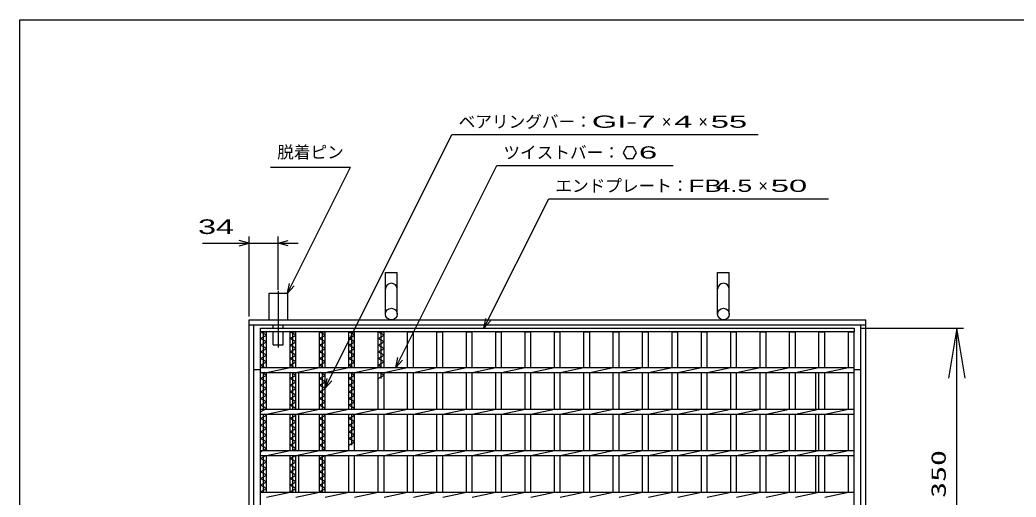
# Model space of a CAD drawing. Units: millimetres, scale not verified. Extents: x -1456 to 1389, y -1026 to 839.
# Drawn here: x -1379 to -182, y 266 to 839 of the extents above; entities that cross this region are included whole.
import ezdxf
from ezdxf.enums import TextEntityAlignment as Align

# ---------------------------------------------------------------- set-up
doc = ezdxf.new("R2010")
doc.units = ezdxf.units.MM
doc.header["$LTSCALE"] = 8
doc.linetypes.add('LONG_DASHED_DOTTED', pattern=[15.25, 12, -1.5, 0.25, -1.5])
for name, color, linetype, lineweight in [('0_2', 150, 'Continuous', 25), ('16', 3, 'Continuous', 25), ('19', 6, 'Continuous', 25), ('22', 4, 'Continuous', 25)]:
    doc.layers.add(name, color=color, linetype=linetype, lineweight=lineweight)
doc.styles.add('ベクトル', font='')
doc.styles.add('ＭＳ ゴシック', font='')
doc.styles.get('ベクトル').set_extended_font_data('ベクトル')
doc.styles.get('ＭＳ ゴシック').set_extended_font_data('MS Gothic')

# ---------------------------------------------------------------- blocks, each defined once
blk = doc.blocks.new('open_arrow')
at = {"color": 0, "linetype": 'Continuous', "lineweight": -2}
blk.add_lwpolyline([(7.5, 1.25), (0, 0), (7.5, -1.25)], dxfattribs=at)

msp = doc.modelspace()

# ---------------------------------------------------------------- linework, layer by layer
at = {"layer": '0_2'}
for p, q in [((-1379.2, -921.2), (-1379.2, 838.8)), ((-1379.2, 838.8), (1388.8, 838.8))]:
    msp.add_line(p, q, dxfattribs=at)
at = {"layer": '16'}
for p, q in [((-1090, 468.5), (-377, 468.5)), ((-1090, 464), (-1090, 468.5)), ((-377, 468.5), (-377, 464)), ((-377, 464), (-1090, 464)), ((-1090, -227), (-1090, 464)), ((-1090, 464), (-1083, 464)), ((-1083, 460), (-1090, 464)), ((-1090, 456), (-1083, 460)), ((-1083, 452), (-1090, 456)), ((-1086.5, 421.5), (-1086.5, 464)), ((-1083, 421.5), (-1083, 464)), ((-1054.7, 421.5), (-1054.7, 464)), ((-1054.7, 464), (-1047.7, 464)), ((-1047.7, 460), (-1054.7, 464)), ((-1054.7, 456), (-1047.7, 460)), ((-1047.7, 452), (-1054.7, 456)), ((-1051.2, 421.5), (-1051.2, 464)), ((-1047.7, 421.5), (-1047.7, 464)), ((-1019.4, 421.5), (-1019.4, 464)), ((-1019.4, 464), (-1012.4, 464)), ((-1012.4, 460), (-1019.4, 464)), ((-1019.4, 456), (-1012.4, 460)), ((-1012.4, 452), (-1019.4, 456)), ((-1015.9, 421.5), (-1015.9, 464)), ((-1012.4, 421.5), (-1012.4, 464)), ((-984.1, 421.5), (-984.1, 464)), ((-984.1, 464), (-977.1, 464)), ((-977.1, 460), (-984.1, 464)), ((-984.1, 456), (-977.1, 460)), ((-977.1, 452), (-984.1, 456)), ((-980.6, 421.5), (-980.6, 464)), ((-977.1, 421.5), (-977.1, 464)), ((-948.8, 421.5), (-948.8, 464)), ((-948.8, 464), (-941.8, 464)), ((-941.8, 460), (-948.8, 464)), ((-948.8, 456), (-941.8, 460)), ((-941.8, 452), (-948.8, 456)), ((-945.3, 421.5), (-945.3, 464)), ((-941.8, 421.5), (-941.8, 464)), ((-913.5, 421.5), (-913.5, 464)), ((-913.5, 464), (-906.5, 464)), ((-906.5, 421.5), (-906.5, 464)), ((-878.2, 421.5), (-878.2, 464)), ((-878.2, 464), (-871.2, 464)), ((-871.2, 421.5), (-871.2, 464)), ((-842.9, 421.5), (-842.9, 464)), ((-842.9, 464), (-835.9, 464)), ((-835.9, 421.5), (-835.9, 464)), ((-807.6, 421.5), (-807.6, 464)), ((-807.6, 464), (-800.6, 464)), ((-800.6, 421.5), (-800.6, 464)), ((-772.3, 421.5), (-772.3, 464)), ((-772.3, 464), (-765.3, 464)), ((-765.3, 421.5), (-765.3, 464)), ((-737, 421.5), (-737, 464)), ((-737, 464), (-730, 464)), ((-730, 421.5), (-730, 464)), ((-701.7, 421.5), (-701.7, 464)), ((-701.7, 464), (-694.7, 464)), ((-694.7, 421.5), (-694.7, 464)), ((-666.4, 421.5), (-666.4, 464)), ((-666.4, 464), (-659.4, 464)), ((-659.4, 421.5), (-659.4, 464)), ((-631.1, 421.5), (-631.1, 464)), ((-631.1, 464), (-624.1, 464)), ((-624.1, 421.5), (-624.1, 464)), ((-595.8, 421.5), (-595.8, 464)), ((-595.8, 464), (-588.8, 464)), ((-588.8, 421.5), (-588.8, 464)), ((-560.5, 421.5), (-560.5, 464)), ((-560.5, 464), (-553.5, 464)), ((-553.5, 421.5), (-553.5, 464)), ((-525.2, 421.5), (-525.2, 464)), ((-525.2, 464), (-518.2, 464)), ((-518.2, 421.5), (-518.2, 464)), ((-489.9, 421.5), (-489.9, 464)), ((-489.9, 464), (-482.9, 464)), ((-482.9, 421.5), (-482.9, 464)), ((-454.6, 421.5), (-454.6, 464)), ((-454.6, 464), (-447.6, 464)), ((-447.6, 421.5), (-447.6, 464)), ((-419.3, 421.5), (-419.3, 464)), ((-419.3, 464), (-412.3, 464)), ((-412.3, 421.5), (-412.3, 464)), ((-384, 421.5), (-384, 464)), ((-384, 464), (-377, 464)), ((-377, -227), (-377, 464)), ((-1090, 448), (-1083, 452)), ((-1083, 444), (-1090, 448)), ((-1090, 440), (-1083, 444)), ((-1054.7, 448), (-1047.7, 452)), ((-1047.7, 444), (-1054.7, 448)), ((-1054.7, 440), (-1047.7, 444)), ((-1019.4, 448), (-1012.4, 452)), ((-1012.4, 444), (-1019.4, 448)), ((-1019.4, 440), (-1012.4, 444)), ((-984.1, 448), (-977.1, 452)), ((-977.1, 444), (-984.1, 448)), ((-984.1, 440), (-977.1, 444)), ((-948.8, 448), (-941.8, 452)), ((-941.8, 444), (-948.8, 448)), ((-948.8, 440), (-941.8, 444)), ((-1083, 436), (-1090, 440)), ((-1090, 432), (-1083, 436)), ((-1083, 428), (-1090, 432)), ((-1047.7, 436), (-1054.7, 440)), ((-1054.7, 432), (-1047.7, 436)), ((-1047.7, 428), (-1054.7, 432)), ((-1012.4, 436), (-1019.4, 440)), ((-1019.4, 432), (-1012.4, 436)), ((-1012.4, 428), (-1019.4, 432)), ((-977.1, 436), (-984.1, 440)), ((-984.1, 432), (-977.1, 436)), ((-977.1, 428), (-984.1, 432)), ((-941.8, 436), (-948.8, 440)), ((-948.8, 432), (-941.8, 436)), ((-941.8, 428), (-948.8, 432)), ((-1090, 424), (-1083, 428)), ((-1085.625, 421.5), (-1090, 424)), ((-1090, 421.5), (-377, 421.5)), ((-1090, 415.5), (-1090, 421.5)), ((-1083, 415.5), (-1054.7, 421.5)), ((-1054.7, 424), (-1047.7, 428)), ((-1050.325, 421.5), (-1054.7, 424)), ((-1047.7, 415.5), (-1019.4, 421.5)), ((-1019.4, 424), (-1012.4, 428)), ((-1015.025, 421.5), (-1019.4, 424)), ((-1012.4, 415.5), (-984.1, 421.5)), ((-984.1, 424), (-977.1, 428)), ((-979.725, 421.5), (-984.1, 424)), ((-977.1, 415.5), (-948.8, 421.5)), ((-948.8, 424), (-941.8, 428)), ((-944.425, 421.5), (-948.8, 424)), ((-941.8, 415.5), (-913.5, 421.5)), ((-906.5, 415.5), (-878.2, 421.5)), ((-871.2, 415.5), (-842.9, 421.5)), ((-835.9, 415.5), (-807.6, 421.5)), ((-800.6, 415.5), (-772.3, 421.5)), ((-765.3, 415.5), (-737, 421.5)), ((-730, 415.5), (-701.7, 421.5)), ((-694.7, 415.5), (-666.4, 421.5)), ((-659.4, 415.5), (-631.1, 421.5)), ((-624.1, 415.5), (-595.8, 421.5)), ((-588.8, 415.5), (-560.5, 421.5)), ((-553.5, 415.5), (-525.2, 421.5)), ((-518.2, 415.5), (-489.9, 421.5)), ((-482.9, 415.5), (-454.6, 421.5)), ((-447.6, 415.5), (-419.3, 421.5)), ((-412.3, 415.5), (-384, 421.5)), ((-377, 415.5), (-377, 421.5)), ((-1090, 415.5), (-377, 415.5)), ((-1090, 408), (-1083, 412)), ((-1083, 404), (-1090, 408)), ((-1083, 412), (-1089.125, 415.5)), ((-1086.5, 371.5), (-1086.5, 415.5)), ((-1083, 371.5), (-1083, 415.5)), ((-1054.7, 371.5), (-1054.7, 415.5)), ((-1054.7, 408), (-1047.7, 412)), ((-1047.7, 404), (-1054.7, 408)), ((-1047.7, 412), (-1053.825, 415.5)), ((-1051.2, 371.5), (-1051.2, 415.5)), ((-1047.7, 371.5), (-1047.7, 415.5)), ((-1019.4, 371.5), (-1019.4, 415.5)), ((-1019.4, 408), (-1012.4, 412)), ((-1012.4, 404), (-1019.4, 408)), ((-1012.4, 412), (-1018.525, 415.5)), ((-1015.9, 371.5), (-1015.9, 415.5)), ((-1012.4, 371.5), (-1012.4, 415.5)), ((-984.1, 371.5), (-984.1, 415.5)), ((-984.1, 408), (-977.1, 412)), ((-977.1, 404), (-984.1, 408)), ((-977.1, 412), (-983.225, 415.5)), ((-980.6, 371.5), (-980.6, 415.5)), ((-977.1, 371.5), (-977.1, 415.5)), ((-948.8, 371.5), (-948.8, 415.5)), ((-948.8, 408), (-941.8, 412)), ((-941.8, 412), (-947.925, 415.5)), ((-945.3, 408), (-945.3, 415.5)), ((-941.8, 371.5), (-941.8, 415.5)), ((-913.5, 371.5), (-913.5, 415.5)), ((-906.5, 371.5), (-906.5, 415.5)), ((-878.2, 371.5), (-878.2, 415.5)), ((-871.2, 371.5), (-871.2, 415.5)), ((-842.9, 371.5), (-842.9, 415.5)), ((-835.9, 371.5), (-835.9, 415.5)), ((-807.6, 371.5), (-807.6, 415.5)), ((-800.6, 371.5), (-800.6, 415.5)), ((-772.3, 371.5), (-772.3, 415.5)), ((-765.3, 371.5), (-765.3, 415.5)), ((-737, 371.5), (-737, 415.5)), ((-730, 371.5), (-730, 415.5)), ((-701.7, 371.5), (-701.7, 415.5)), ((-694.7, 371.5), (-694.7, 415.5)), ((-666.4, 371.5), (-666.4, 415.5)), ((-659.4, 371.5), (-659.4, 415.5)), ((-631.1, 371.5), (-631.1, 415.5)), ((-624.1, 371.5), (-624.1, 415.5)), ((-595.8, 371.5), (-595.8, 415.5)), ((-588.8, 371.5), (-588.8, 415.5)), ((-560.5, 371.5), (-560.5, 415.5)), ((-553.5, 371.5), (-553.5, 415.5)), ((-525.2, 371.5), (-525.2, 415.5)), ((-518.2, 371.5), (-518.2, 415.5)), ((-489.9, 371.5), (-489.9, 415.5)), ((-482.9, 371.5), (-482.9, 415.5)), ((-454.6, 371.5), (-454.6, 415.5)), ((-447.6, 371.5), (-447.6, 415.5)), ((-419.3, 371.5), (-419.3, 415.5)), ((-412.3, 371.5), (-412.3, 415.5)), ((-384, 371.5), (-384, 415.5)), ((-1090, 400), (-1083, 404)), ((-1083, 396), (-1090, 400)), ((-1090, 392), (-1083, 396)), ((-1054.7, 400), (-1047.7, 404)), ((-1047.7, 396), (-1054.7, 400)), ((-1054.7, 392), (-1047.7, 396)), ((-1019.4, 400), (-1012.4, 404)), ((-1012.4, 396), (-1019.4, 400)), ((-1019.4, 392), (-1012.4, 396)), ((-984.1, 400), (-977.1, 404)), ((-977.1, 396), (-984.1, 400)), ((-984.1, 392), (-977.1, 396)), ((-1083, 388), (-1090, 392)), ((-1090, 384), (-1083, 388)), ((-1083, 380), (-1090, 384)), ((-1047.7, 388), (-1054.7, 392)), ((-1054.7, 384), (-1047.7, 388)), ((-1047.7, 380), (-1054.7, 384)), ((-1012.4, 388), (-1019.4, 392)), ((-1019.4, 384), (-1012.4, 388)), ((-1012.4, 380), (-1019.4, 384)), ((-977.1, 388), (-984.1, 392)), ((-984.1, 384), (-977.1, 388)), ((-977.1, 380), (-984.1, 384)), ((-1090, 376), (-1083, 380)), ((-1083, 372), (-1090, 376)), ((-1090, 368), (-1083, 372)), ((-1090, 371.5), (-377, 371.5)), ((-1090, 365.5), (-1090, 371.5)), ((-1083, 365.5), (-1054.7, 371.5)), ((-1054.7, 376), (-1047.7, 380)), ((-1047.7, 372), (-1054.7, 376)), ((-1048.575, 371.5), (-1047.7, 372)), ((-1047.7, 365.5), (-1019.4, 371.5)), ((-1019.4, 376), (-1012.4, 380)), ((-1012.4, 372), (-1019.4, 376)), ((-1013.275, 371.5), (-1012.4, 372)), ((-1012.4, 365.5), (-984.1, 371.5)), ((-984.1, 376), (-977.1, 380)), ((-977.1, 372), (-984.1, 376)), ((-977.975, 371.5), (-977.1, 372)), ((-977.1, 365.5), (-948.8, 371.5)), ((-941.8, 365.5), (-913.5, 371.5)), ((-906.5, 365.5), (-878.2, 371.5)), ((-871.2, 365.5), (-842.9, 371.5)), ((-835.9, 365.5), (-807.6, 371.5)), ((-800.6, 365.5), (-772.3, 371.5)), ((-765.3, 365.5), (-737, 371.5)), ((-730, 365.5), (-701.7, 371.5)), ((-694.7, 365.5), (-666.4, 371.5)), ((-659.4, 365.5), (-631.1, 371.5)), ((-624.1, 365.5), (-595.8, 371.5)), ((-588.8, 365.5), (-560.5, 371.5)), ((-553.5, 365.5), (-525.2, 371.5)), ((-518.2, 365.5), (-489.9, 371.5)), ((-482.9, 365.5), (-454.6, 371.5)), ((-447.6, 365.5), (-419.3, 371.5)), ((-412.3, 365.5), (-384, 371.5)), ((-377, 365.5), (-377, 371.5)), ((-1090, 365.5), (-377, 365.5)), ((-1090, 360), (-1083, 364)), ((-1083, 356), (-1090, 360)), ((-1086.5, 321.5), (-1086.5, 365.5)), ((-1083, 364), (-1085.625, 365.5)), ((-1083, 321.5), (-1083, 365.5)), ((-1054.7, 321.5), (-1054.7, 365.5)), ((-1054.7, 360), (-1047.7, 364)), ((-1047.7, 356), (-1054.7, 360)), ((-1051.2, 321.5), (-1051.2, 365.5)), ((-1047.7, 364), (-1050.325, 365.5)), ((-1047.7, 321.5), (-1047.7, 365.5)), ((-1019.4, 321.5), (-1019.4, 365.5)), ((-1019.4, 360), (-1012.4, 364)), ((-1012.4, 356), (-1019.4, 360)), ((-1015.9, 321.5), (-1015.9, 365.5)), ((-1012.4, 364), (-1015.025, 365.5)), ((-1012.4, 321.5), (-1012.4, 365.5)), ((-984.1, 321.5), (-984.1, 365.5)), ((-984.1, 360), (-977.1, 364)), ((-977.1, 356), (-984.1, 360)), ((-980.6, 328), (-980.6, 365.5)), ((-977.1, 364), (-979.725, 365.5)), ((-977.1, 321.5), (-977.1, 365.5)), ((-948.8, 321.5), (-948.8, 365.5)), ((-941.8, 321.5), (-941.8, 365.5)), ((-913.5, 321.5), (-913.5, 365.5)), ((-906.5, 321.5), (-906.5, 365.5)), ((-878.2, 321.5), (-878.2, 365.5)), ((-871.2, 321.5), (-871.2, 365.5)), ((-842.9, 321.5), (-842.9, 365.5)), ((-835.9, 321.5), (-835.9, 365.5)), ((-807.6, 321.5), (-807.6, 365.5)), ((-800.6, 321.5), (-800.6, 365.5)), ((-772.3, 321.5), (-772.3, 365.5)), ((-765.3, 321.5), (-765.3, 365.5)), ((-737, 321.5), (-737, 365.5)), ((-730, 321.5), (-730, 365.5)), ((-701.7, 321.5), (-701.7, 365.5)), ((-694.7, 321.5), (-694.7, 365.5)), ((-666.4, 321.5), (-666.4, 365.5)), ((-659.4, 321.5), (-659.4, 365.5)), ((-631.1, 321.5), (-631.1, 365.5)), ((-624.1, 321.5), (-624.1, 365.5)), ((-595.8, 321.5), (-595.8, 365.5)), ((-588.8, 321.5), (-588.8, 365.5)), ((-560.5, 321.5), (-560.5, 365.5)), ((-553.5, 321.5), (-553.5, 365.5)), ((-525.2, 321.5), (-525.2, 365.5)), ((-518.2, 321.5), (-518.2, 365.5)), ((-489.9, 321.5), (-489.9, 365.5)), ((-482.9, 321.5), (-482.9, 365.5)), ((-454.6, 321.5), (-454.6, 365.5)), ((-447.6, 321.5), (-447.6, 365.5)), ((-419.3, 321.5), (-419.3, 365.5)), ((-412.3, 321.5), (-412.3, 365.5)), ((-384, 321.5), (-384, 365.5)), ((-1090, 352), (-1083, 356)), ((-1083, 348), (-1090, 352)), ((-1090, 344), (-1083, 348)), ((-1054.7, 352), (-1047.7, 356)), ((-1047.7, 348), (-1054.7, 352)), ((-1054.7, 344), (-1047.7, 348)), ((-1019.4, 352), (-1012.4, 356)), ((-1012.4, 348), (-1019.4, 352)), ((-1019.4, 344), (-1012.4, 348)), ((-984.1, 352), (-977.1, 356)), ((-977.1, 348), (-984.1, 352)), ((-984.1, 344), (-977.1, 348)), ((-1083, 340), (-1090, 344)), ((-1090, 336), (-1083, 340)), ((-1083, 332), (-1090, 336)), ((-1047.7, 340), (-1054.7, 344)), ((-1054.7, 336), (-1047.7, 340)), ((-1047.7, 332), (-1054.7, 336)), ((-1012.4, 340), (-1019.4, 344)), ((-1019.4, 336), (-1012.4, 340)), ((-1012.4, 332), (-1019.4, 336)), ((-977.1, 340), (-984.1, 344)), ((-984.1, 336), (-977.1, 340)), ((-977.1, 332), (-984.1, 336)), ((-1090, 328), (-1083, 332)), ((-1083, 324), (-1090, 328)), ((-1090, 320), (-1083, 324)), ((-1054.7, 328), (-1047.7, 332)), ((-1047.7, 324), (-1054.7, 328)), ((-1052.075, 321.5), (-1047.7, 324)), ((-1019.4, 328), (-1012.4, 332)), ((-1012.4, 324), (-1019.4, 328)), ((-1016.775, 321.5), (-1012.4, 324)), ((-984.1, 328), (-977.1, 332)), ((-1090, 321.5), (-377, 321.5)), ((-1090, 315.5), (-1090, 321.5)), ((-1090, 315.5), (-377, 315.5)), ((-1090, 312), (-1083.875, 315.5)), ((-1083, 308), (-1090, 312)), ((-1086.5, 271.5), (-1086.5, 315.5)), ((-1083, 315.5), (-1054.7, 321.5)), ((-1083, 271.5), (-1083, 315.5)), ((-1054.7, 271.5), (-1054.7, 315.5)), ((-1054.7, 312), (-1048.575, 315.5)), ((-1047.7, 308), (-1054.7, 312)), ((-1051.2, 271.5), (-1051.2, 315.5)), ((-1047.7, 315.5), (-1019.4, 321.5)), ((-1047.7, 271.5), (-1047.7, 315.5)), ((-1019.4, 271.5), (-1019.4, 315.5)), ((-1019.4, 312), (-1013.275, 315.5)), ((-1012.4, 308), (-1019.4, 312)), ((-1015.9, 271.5), (-1015.9, 315.5)), ((-1012.4, 315.5), (-984.1, 321.5)), ((-1012.4, 271.5), (-1012.4, 315.5)), ((-984.1, 271.5), (-984.1, 315.5)), ((-977.1, 315.5), (-948.8, 321.5)), ((-977.1, 271.5), (-977.1, 315.5)), ((-948.8, 271.5), (-948.8, 315.5)), ((-941.8, 315.5), (-913.5, 321.5)), ((-941.8, 271.5), (-941.8, 315.5)), ((-913.5, 271.5), (-913.5, 315.5)), ((-906.5, 315.5), (-878.2, 321.5)), ((-906.5, 271.5), (-906.5, 315.5)), ((-878.2, 271.5), (-878.2, 315.5)), ((-871.2, 315.5), (-842.9, 321.5)), ((-871.2, 271.5), (-871.2, 315.5)), ((-842.9, 271.5), (-842.9, 315.5)), ((-835.9, 315.5), (-807.6, 321.5)), ((-835.9, 271.5), (-835.9, 315.5)), ((-807.6, 271.5), (-807.6, 315.5)), ((-800.6, 315.5), (-772.3, 321.5)), ((-800.6, 271.5), (-800.6, 315.5)), ((-772.3, 271.5), (-772.3, 315.5)), ((-765.3, 315.5), (-737, 321.5)), ((-765.3, 271.5), (-765.3, 315.5)), ((-737, 271.5), (-737, 315.5)), ((-730, 315.5), (-701.7, 321.5)), ((-730, 271.5), (-730, 315.5)), ((-701.7, 271.5), (-701.7, 315.5)), ((-694.7, 315.5), (-666.4, 321.5)), ((-694.7, 271.5), (-694.7, 315.5)), ((-666.4, 271.5), (-666.4, 315.5)), ((-659.4, 315.5), (-631.1, 321.5)), ((-659.4, 271.5), (-659.4, 315.5)), ((-631.1, 271.5), (-631.1, 315.5)), ((-624.1, 315.5), (-595.8, 321.5)), ((-624.1, 271.5), (-624.1, 315.5)), ((-595.8, 271.5), (-595.8, 315.5)), ((-588.8, 315.5), (-560.5, 321.5)), ((-588.8, 271.5), (-588.8, 315.5)), ((-560.5, 271.5), (-560.5, 315.5)), ((-553.5, 315.5), (-525.2, 321.5)), ((-553.5, 271.5), (-553.5, 315.5)), ((-525.2, 271.5), (-525.2, 315.5)), ((-518.2, 315.5), (-489.9, 321.5)), ((-518.2, 271.5), (-518.2, 315.5)), ((-489.9, 271.5), (-489.9, 315.5)), ((-482.9, 315.5), (-454.6, 321.5)), ((-482.9, 271.5), (-482.9, 315.5)), ((-454.6, 271.5), (-454.6, 315.5)), ((-447.6, 315.5), (-419.3, 321.5)), ((-447.6, 271.5), (-447.6, 315.5)), ((-419.3, 271.5), (-419.3, 315.5)), ((-412.3, 315.5), (-384, 321.5)), ((-412.3, 271.5), (-412.3, 315.5)), ((-384, 271.5), (-384, 315.5)), ((-377, 315.5), (-377, 321.5)), ((-1090, 304), (-1083, 308)), ((-1083, 300), (-1090, 304)), ((-1090, 296), (-1083, 300)), ((-1054.7, 304), (-1047.7, 308)), ((-1047.7, 300), (-1054.7, 304)), ((-1054.7, 296), (-1047.7, 300)), ((-1019.4, 304), (-1012.4, 308)), ((-1012.4, 300), (-1019.4, 304)), ((-1019.4, 296), (-1012.4, 300)), ((-1083, 292), (-1090, 296)), ((-1090, 288), (-1083, 292)), ((-1083, 284), (-1090, 288)), ((-1047.7, 292), (-1054.7, 296)), ((-1054.7, 288), (-1047.7, 292)), ((-1047.7, 284), (-1054.7, 288)), ((-1012.4, 292), (-1019.4, 296)), ((-1019.4, 288), (-1012.4, 292)), ((-1012.4, 284), (-1019.4, 288)), ((-1090, 280), (-1083, 284)), ((-1083, 276), (-1090, 280)), ((-1090, 272), (-1083, 276)), ((-1054.7, 280), (-1047.7, 284)), ((-1047.7, 276), (-1054.7, 280)), ((-1054.7, 272), (-1047.7, 276)), ((-1019.4, 280), (-1012.4, 284)), ((-1012.4, 276), (-1019.4, 280)), ((-1019.4, 272), (-1012.4, 276)), ((-1089.125, 271.5), (-1090, 272)), ((-1090, 271.5), (-377, 271.5)), ((-1090, 265.5), (-1090, 271.5)), ((-1083, 265.5), (-1054.7, 271.5)), ((-1053.825, 271.5), (-1054.7, 272)), ((-1047.7, 265.5), (-1019.4, 271.5)), ((-1018.525, 271.5), (-1019.4, 272)), ((-1012.4, 265.5), (-984.1, 271.5)), ((-977.1, 265.5), (-948.8, 271.5)), ((-941.8, 265.5), (-913.5, 271.5)), ((-906.5, 265.5), (-878.2, 271.5)), ((-871.2, 265.5), (-842.9, 271.5)), ((-835.9, 265.5), (-807.6, 271.5)), ((-800.6, 265.5), (-772.3, 271.5)), ((-765.3, 265.5), (-737, 271.5)), ((-730, 265.5), (-701.7, 271.5)), ((-694.7, 265.5), (-666.4, 271.5)), ((-659.4, 265.5), (-631.1, 271.5)), ((-624.1, 265.5), (-595.8, 271.5)), ((-588.8, 265.5), (-560.5, 271.5)), ((-553.5, 265.5), (-525.2, 271.5)), ((-518.2, 265.5), (-489.9, 271.5)), ((-482.9, 265.5), (-454.6, 271.5)), ((-447.6, 265.5), (-419.3, 271.5)), ((-412.3, 265.5), (-384, 271.5)), ((-377, 265.5), (-377, 271.5))]:
    msp.add_line(p, q, dxfattribs=at)
at = {"layer": '19'}
for p, q in [((-940, 485.5), (-940, 535.5)), ((-940, 535.5), (-926, 535.5)), ((-926, 485.5), (-926, 535.5)), ((-541, 485.5), (-541, 535.5)), ((-541, 535.5), (-527, 535.5)), ((-527, 485.5), (-527, 535.5)), ((-1079.85, 478.5), (-1079.85, 510.5)), ((-1079.85, 510.5), (-1057.85, 510.5)), ((-1057.85, 510.5), (-1057.85, 478.5)), ((-1104, 478.5), (-363, 478.5)), ((-1104, -241.5), (-1104, 478.5)), ((-1104, 472.5), (-363, 472.5)), ((-1098, -235.5), (-1098, 472.5)), ((-1074.85, 468.5), (-1074.85, 472.5)), ((-1062.85, 468.5), (-1062.85, 472.5)), ((-369, -235.5), (-369, 472.5)), ((-363, -241.5), (-363, 478.5)), ((-1074.85, 448.5), (-1074.85, 464)), ((-1062.85, 448.5), (-1062.85, 464)), ((-1074.85, 448.5), (-1062.85, 448.5)), ((-1090, 418.5), (-1098, 418.5)), ((-1044, 371.5), (-1044, 415)), ((-423, 371.5), (-423, 415)), ((-369, 418.5), (-377, 418.5)), ((-1044, 322), (-1044, 365.5)), ((-423, 322), (-423, 365.5)), ((-1044, 271.5), (-1044, 315)), ((-423, 271.5), (-423, 315))]:
    msp.add_line(p, q, dxfattribs=at)
at = {"layer": '19', "linetype": 'LONG_DASHED_DOTTED'}
msp.add_line((-1068.85, 513.5), (-1068.85, 445.5), dxfattribs=at)
at = {"layer": '19'}
for centre in [(-933, 485.5), (-534, 485.5)]:
    msp.add_circle(centre, 7, dxfattribs=at)
for centre in [(-933, 515.5), (-534, 515.5)]:
    msp.add_arc(centre, 7, 0, 180, dxfattribs=at)
at = {"layer": '22'}
for p, q in [((-1012.4, 396.5), (-860.15, 701)), ((-860.15, 701), (-492.15, 701)), ((-650.4, 686.212), (-654.4, 679.284)), ((-642.4, 686.212), (-650.4, 686.212)), ((-638.4, 679.2), (-642.4, 686.212)), ((-654.4, 679.284), (-650.4, 672.356)), ((-650.4, 672.356), (-642.4, 672.356)), ((-642.4, 672.356), (-638.4, 679.284)), ((-1078.1, 662), (-982.1, 662)), ((-1057.85, 510.5), (-982.1, 662)), ((-927.65, 421.5), (-806.4, 664)), ((-806.4, 664), (-594.4, 664)), ((-821.75, 468.5), (-744, 624)), ((-744, 624), (-408, 624)), ((-1104, 482.5), (-1104, 578.5)), ((-1069, 514.504), (-1069, 578.5)), ((-1160, 570.5), (-1104, 570.5)), ((-1104, 570.5), (-1116, 573.7)), ((-1116, 567.3), (-1104, 570.5)), ((-1104, 570.5), (-1069, 570.5)), ((-1069, 570.5), (-1057, 573.7)), ((-1057, 567.3), (-1069, 570.5)), ((-1069, 570.5), (-1045, 570.5)), ((-1057.85, 510.5), (-1055.45, 522.18)), ((-1057.85, 510.5), (-1049.85, 519.3)), ((-821.75, 468.5), (-819.35, 480.18)), ((-821.75, 468.5), (-813.75, 477.3)), ((-369, 468.5), (-245.643, 468.5)), ((-253.643, 118.5), (-253.643, 468.5)), ((-927.65, 421.5), (-925.25, 433.18)), ((-927.65, 421.5), (-919.65, 430.3)), ((-1012.4, 396.5), (-1010, 408.18)), ((-1012.4, 396.5), (-1004.4, 405.3))]:
    msp.add_line(p, q, dxfattribs=at)

# ---------------------------------------------------------------- block references
at = {"layer": '22', "xscale": 8, "yscale": 8, "rotation": 270}
msp.add_blockref('open_arrow', (-253.643, 468.5), dxfattribs=at)

# ---------------------------------------------------------------- texts
at = {"layer": '22', "color": 2, "style": 'ベクトル'}
for s, p in [('ベアリングバー：', (-852.15, 716.6)), ('×', (-608.15, 716.6)), ('×', (-564.15, 716.6)), ('脱着ピン', (-1070.1, 680)), ('ツイストバー：', (-798.4, 679.6)), ('エンドプレート：', (-736, 639.6)), ('×', (-492, 639.6))]:
    msp.add_text(s, height=14.66, dxfattribs=at).set_placement(p, align=Align.MIDDLE_LEFT)
for s, height, width, p in [('GI-', 14.66, 2, (-692.15, 716.6)), (' 7 ', 14.66, 2, (-648.15, 716.6)), (' 4 ', 14.66, 2, (-604.15, 716.6)), (' 55 ', 14.66, 2, (-560.15, 716.6)), (' 6 ', 14.66, 2, (-646.4, 679.684)), ('FB', 14.66, 1.6, (-576, 639.6)), (' 4.5 ', 14.66, 1.6, (-552, 639.6)), (' 50 ', 14.66, 2, (-488, 639.6)), (' 34 ', 17.6, 1.65, (-1176, 590.5))]:
    msp.add_text(s, height=height, dxfattribs=dict(at, width=width)).set_placement(p, align=Align.MIDDLE_LEFT)
at = {"layer": '22', "style": 'ＭＳ ゴシック', "width": 1.6}
msp.add_text('350', height=17.6, rotation=90, dxfattribs=at).set_placement((-261.643, 293.5), align=Align.BOTTOM_CENTER)

doc.saveas('drawing.dxf')
